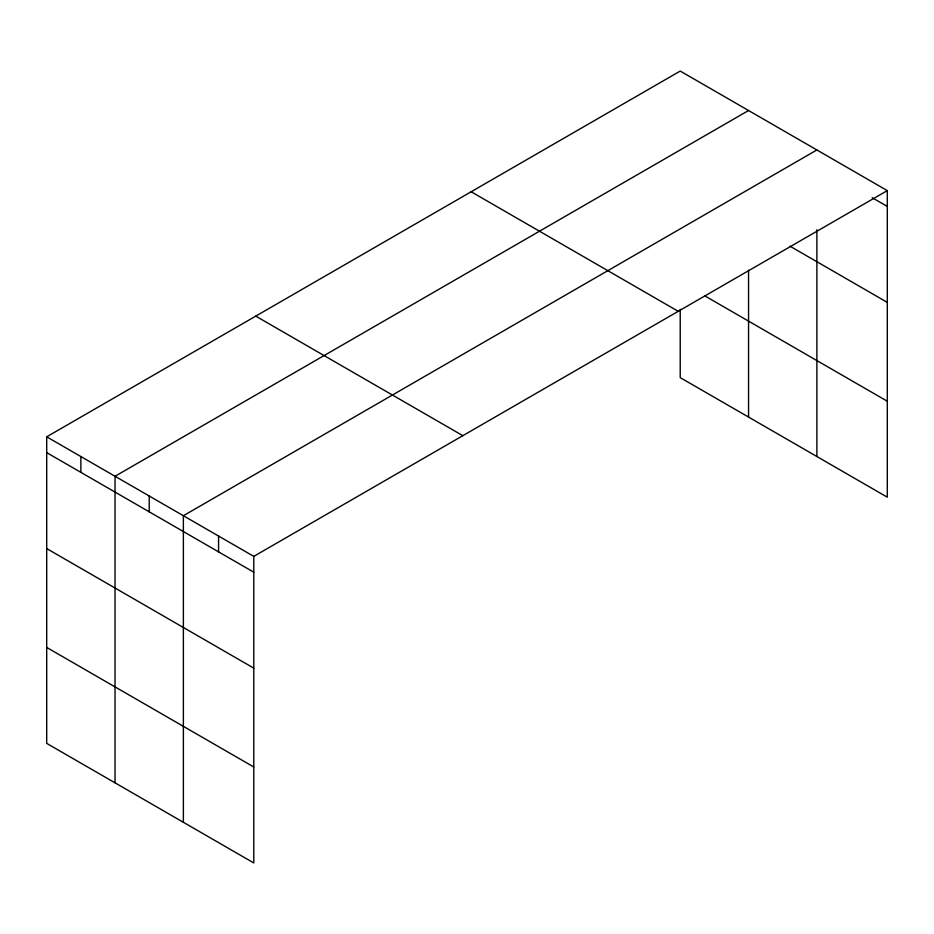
<?xml version="1.0" encoding="UTF-8"?>
<svg xmlns="http://www.w3.org/2000/svg" width="934" height="934" viewBox="0 0 934 934"><rect width="100%" height="100%" fill="white"/><g stroke="black" fill="none" stroke-linecap="round" stroke-linejoin="round"><path stroke-width="1.4" d="M46.7 436.82L253.779 556.372L253.779 862.934L46.7 743.382L46.7 436.82L680.221 71.066L887.3 190.618L887.3 497.18L680.221 377.628L680.221 309.294M748.554 110.516L115.034 476.27L115.034 782.832M816.888 149.965L183.379 515.731L183.379 822.294M253.779 556.372L887.3 190.618M872.216 197.716L887.3 206.426M790.047 246.226L887.3 302.382M704.621 295.763L887.3 401.235M471.156 191.762L678.236 311.326M255.764 316.124L462.844 435.676M46.7 452.628L253.779 572.192M46.7 548.573L253.779 668.137M46.7 647.437L253.779 766.989M816.888 229.741L816.888 456.528M748.554 270.253L748.554 417.078M218.579 536.058L218.579 551.866M149.207 496.001L149.207 511.809M80.873 456.551L80.873 472.359"/></g></svg>
